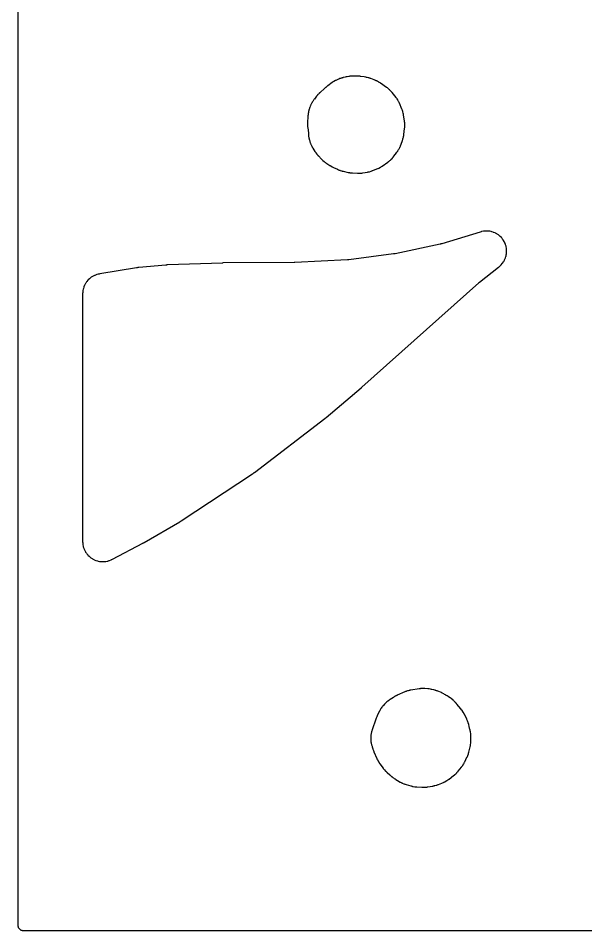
# Model space of a CAD drawing. Header units: millimetres. Extents: x 0 to 300, y 0 to 300.
# Drawn here: x -0.1 to 70.5, y -0.1 to 113.4 of the extents above; entities that cross this region are included whole.
import ezdxf

# ---------------------------------------------------------------- set-up
doc = ezdxf.new("R2010")
doc.units = ezdxf.units.MM
doc.layers.add('CUT', color=7, linetype='CONTINUOUS')

msp = doc.modelspace()

# ---------------------------------------------------------------- linework, layer by layer
at = {"layer": 'CUT'}
msp.add_lwpolyline([(298.5289, -0.0625), (1.4375, -0.0625), (0.5522, -0.0625), (0.4788, -0.0589), (0.4206, -0.0503), (0.3635, -0.036), (0.3082, -0.0162), (0.255, 0.009), (0.2046, 0.0392), (0.1573, 0.0743), (0.1137, 0.1137), (0.0743, 0.1573), (0.0392, 0.2046), (0.009, 0.255), (-0.0162, 0.3082), (-0.036, 0.3635), (-0.0503, 0.4206), (-0.0589, 0.4788), (-0.0625, 0.5522), (-0.0625, 1.4375), (-0.0625, 298.5625)], dxfattribs=at)
for points in [[(36.0052, 98.9971), (36.0084, 98.946), (36.0107, 98.9198), (36.0285, 98.7526), (36.0327, 98.7247), (36.0339, 98.7137), (36.0415, 98.6632), (36.0726, 98.5025), (36.078, 98.4775), (36.0895, 98.429), (36.0926, 98.4166), (36.1135, 98.3363), (36.1169, 98.3239), (36.1806, 98.0995), (36.1847, 98.0857), (36.2124, 97.9962), (36.2168, 97.9825), (36.2347, 97.9291), (36.2446, 97.902), (36.3118, 97.73), (36.3353, 97.6774), (36.4188, 97.5125), (36.4324, 97.4871), (36.4486, 97.4585), (36.4514, 97.4534), (36.479, 97.4051), (36.4862, 97.3928), (36.5341, 97.3134), (36.5416, 97.3013), (36.821, 96.862), (36.829, 96.8497), (36.8821, 96.7707), (36.8904, 96.7586), (36.9063, 96.7361), (36.9248, 96.7098), (36.9419, 96.6867), (37.0566, 96.539), (37.0748, 96.5167), (37.1114, 96.4741), (37.1209, 96.4632), (37.1834, 96.3937), (37.1932, 96.3831), (37.2291, 96.3451), (37.2527, 96.319), (37.2612, 96.3098), (37.6201, 95.9302), (37.6319, 95.9181), (37.7093, 95.8407), (37.7213, 95.829), (37.7691, 95.7839), (37.7942, 95.7614), (37.9613, 95.6204), (37.9876, 95.5994), (38.0401, 95.5599), (38.0537, 95.55), (38.1429, 95.4867), (38.1568, 95.4771), (38.1582, 95.4762), (38.6834, 95.1254), (38.6834, 95.1253), (38.6937, 95.1186), (38.7612, 95.0755), (38.7716, 95.069), (38.8127, 95.0439), (38.834, 95.0315), (38.9738, 94.9539), (38.9956, 94.9424), (39.0386, 94.9208), (39.0497, 94.9154), (39.1219, 94.8809), (39.1331, 94.8757), (39.624, 94.6537), (39.6253, 94.6531), (39.7254, 94.6078), (39.7396, 94.6016), (39.8319, 94.5627), (39.8462, 94.5569), (39.9022, 94.5349), (39.9312, 94.5244), (40.1213, 94.4611), (40.1507, 94.4521), (40.2087, 94.436), (40.2237, 94.4321), (40.3209, 94.4078), (40.3359, 94.4042), (40.9455, 94.2685), (40.9584, 94.2657), (41.0424, 94.249), (41.0553, 94.2465), (41.106, 94.2376), (41.132, 94.2335), (41.3017, 94.2111), (41.3279, 94.2083), (41.3792, 94.2038), (41.3923, 94.2028), (41.4777, 94.1972), (41.4909, 94.1965), (42.1111, 94.1695), (42.1269, 94.169), (42.2294, 94.1672), (42.2452, 94.1672), (42.3068, 94.1677), (42.3383, 94.1689), (42.5429, 94.1815), (42.5743, 94.1843), (42.6355, 94.1913), (42.6511, 94.1933), (42.7527, 94.2077), (42.7683, 94.2101), (43.327, 94.3042), (43.3424, 94.307), (43.4425, 94.3266), (43.4578, 94.3298), (43.4815, 94.3351), (43.4949, 94.3379), (43.5549, 94.3514), (43.5855, 94.3591), (43.7827, 94.4145), (43.8128, 94.4238), (43.8711, 94.4436), (43.886, 94.4488), (43.9822, 94.4842), (43.9969, 94.4898), (44.004, 94.4926), (44.5082, 94.6934), (44.5241, 94.7), (44.6269, 94.7444), (44.6426, 94.7514), (44.6578, 94.7585), (44.6664, 94.7622), (44.6821, 94.7693), (44.7426, 94.7976), (44.7732, 94.813), (44.969, 94.9187), (44.9987, 94.9359), (45.0556, 94.9709), (45.0585, 94.9728), (45.0732, 94.9821), (45.1678, 95.0439), (45.1822, 95.0536), (45.876, 95.5365), (45.8884, 95.5454), (45.9686, 95.6043), (45.9808, 95.6135), (46.0281, 95.6501), (46.0518, 95.6695), (46.0598, 95.6764), (46.0736, 95.6877), (46.1256, 95.733), (46.2006, 95.7974), (46.2092, 95.8056), (46.2278, 95.8218), (46.2736, 95.8661), (46.2862, 95.8796), (46.3009, 95.8939), (46.4416, 96.0459), (46.4629, 96.0702), (46.5032, 96.1187), (46.5133, 96.1313), (46.5782, 96.2139), (46.588, 96.2268), (46.8167, 96.5346), (46.9941, 96.7649), (47.003, 96.7767), (47.0596, 96.8541), (47.0682, 96.8661), (47.1011, 96.9134), (47.1174, 96.9381), (47.2176, 97.0986), (47.2463, 97.1501), (47.2524, 97.1623), (47.2785, 97.2103), (47.3572, 97.3729), (47.3689, 97.3986), (47.3905, 97.4492), (47.3959, 97.4622), (47.4299, 97.5472), (47.435, 97.5604), (47.437, 97.5657), (47.6416, 98.1142), (47.6947, 98.2566), (47.6989, 98.2679), (47.7031, 98.2795), (47.7296, 98.3551), (47.7335, 98.3668), (47.7485, 98.4126), (47.7557, 98.4362), (47.7986, 98.5884), (47.81, 98.6363), (47.8263, 98.72), (47.8284, 98.7288), (47.8358, 98.7639), (47.8482, 98.8328), (47.8511, 98.8505), (47.8682, 98.9657), (47.8706, 98.9835), (47.8714, 98.9904), (47.9589, 99.7291), (47.964, 99.7723), (47.9645, 99.7761), (47.9659, 99.789), (47.974, 99.8729), (47.9751, 99.8858), (47.9788, 99.9363), (47.9802, 99.9623), (47.9854, 100.1285), (47.9848, 100.1803), (47.9832, 100.2091), (47.9836, 100.2246), (47.9825, 100.277), (47.9717, 100.4447), (47.9694, 100.4709), (47.9639, 100.5218), (47.9623, 100.5348), (47.9513, 100.6193), (47.9495, 100.6323), (47.8248, 101.4467), (47.8228, 101.4591), (47.8087, 101.5397), (47.8064, 101.5521), (47.797, 101.6004), (47.7916, 101.625), (47.7539, 101.7819), (47.7401, 101.8303), (47.6894, 101.9836), (47.6809, 102.0073), (47.6635, 102.0533), (47.659, 102.065), (47.6284, 102.141), (47.6236, 102.1526), (47.3113, 102.8838), (47.306, 102.8959), (47.2704, 102.9742), (47.2648, 102.9862), (47.2587, 102.999), (47.256, 103.005), (47.2504, 103.0169), (47.2281, 103.0633), (47.2161, 103.0868), (47.1362, 103.2358), (47.1092, 103.2811), (47.0166, 103.4224), (47.0016, 103.4442), (46.9715, 103.486), (46.9637, 103.4966), (46.9121, 103.565), (46.904, 103.5754), (46.4019, 104.2115), (46.3927, 104.2228), (46.3325, 104.2954), (46.3231, 104.3065), (46.2858, 104.3493), (46.2662, 104.3707), (46.1372, 104.505), (46.1263, 104.5153), (46.1127, 104.5295), (46.0978, 104.5435), (46.0867, 104.555), (46.0433, 104.5957), (45.8977, 104.7193), (45.8745, 104.738), (45.8283, 104.7734), (45.8164, 104.7823), (45.7381, 104.8393), (45.7259, 104.8479), (44.9461, 105.3864), (44.9311, 105.3965), (44.8324, 105.4603), (44.8171, 105.4699), (44.7567, 105.5064), (44.7252, 105.5242), (44.7121, 105.5311), (44.6469, 105.5692), (44.6024, 105.5927), (44.5873, 105.5999), (44.5677, 105.6101), (44.499, 105.6424), (44.4848, 105.6493), (44.4724, 105.6549), (44.4249, 105.6773), (44.4025, 105.6873), (44.3581, 105.7059), (44.3468, 105.7106), (44.2725, 105.7401), (44.261, 105.7445), (44.1586, 105.7828), (43.7505, 105.9379), (43.7368, 105.9429), (43.6475, 105.9744), (43.6337, 105.9791), (43.5796, 105.9967), (43.5517, 106.0051), (43.5422, 106.0076), (43.5335, 106.0104), (43.5058, 106.0186), (43.3245, 106.067), (43.2964, 106.0738), (43.2413, 106.0858), (43.2272, 106.0887), (43.135, 106.1063), (43.1208, 106.1089), (43.1166, 106.1095), (42.928, 106.141), (42.503, 106.2118), (42.488, 106.2141), (42.39, 106.2279), (42.3749, 106.2298), (42.3159, 106.2366), (42.2856, 106.2393), (42.0883, 106.2519), (42.0579, 106.253), (41.9985, 106.2538), (41.9832, 106.2538), (41.8843, 106.2526), (41.8691, 106.2522), (41.863, 106.252), (41.3504, 106.2326), (41.2848, 106.2301), (41.2781, 106.2299), (41.2609, 106.229), (41.1494, 106.2215), (41.1322, 106.2201), (41.0654, 106.2138), (41.0313, 106.2095), (40.8104, 106.1756), (40.7766, 106.1694), (40.711, 106.1554), (40.6942, 106.1516), (40.5855, 106.1251), (40.5689, 106.1208), (40.3208, 106.0529), (40.2727, 106.0411), (40.2098, 106.0225), (40.204, 106.0209), (40.1896, 106.0168), (40.1387, 106.0015), (40.0984, 105.9896), (40.0714, 105.9809), (40.0649, 105.9786), (40.0533, 105.9748), (40.0108, 105.9621), (39.9986, 105.9582), (39.951, 105.9428), (39.9269, 105.9344), (39.7731, 105.8771), (39.726, 105.8572), (39.5887, 105.7922), (39.4906, 105.7493), (39.4742, 105.7419), (39.4106, 105.7117), (39.3784, 105.6953), (39.1731, 105.5825), (39.142, 105.5642), (39.0825, 105.5267), (39.0674, 105.5168), (38.9701, 105.4513), (38.9553, 105.441), (38.3967, 105.04), (38.3818, 105.0289), (38.2863, 104.9558), (38.2718, 104.9443), (38.1548, 104.8489), (38.1406, 104.8369), (38.0498, 104.758), (38.036, 104.7457), (37.4067, 104.164), (37.3962, 104.154), (37.3282, 104.088), (37.3178, 104.0777), (37.278, 104.0371), (37.2581, 104.0158), (37.1921, 103.9417), (37.1498, 103.8973), (37.1298, 103.8752), (37.0918, 103.8311), (37.0822, 103.8197), (37.0209, 103.7447), (37.0116, 103.7331), (36.7401, 103.3842), (36.7323, 103.3739), (36.682, 103.3063), (36.6744, 103.2958), (36.645, 103.2545), (36.6305, 103.233), (36.5401, 103.0935), (36.5138, 103.0488), (36.4864, 102.9973), (36.459, 102.9555), (36.4437, 102.931), (36.3494, 102.7716), (36.3224, 102.7205), (36.2449, 102.555), (36.223, 102.5015), (36.161, 102.3269), (36.152, 102.2995), (36.1357, 102.2454), (36.1317, 102.2315), (36.1067, 102.141), (36.103, 102.127), (36.0302, 101.8354), (36.0269, 101.8218), (36.0069, 101.733), (36.004, 101.7193), (35.9932, 101.6657), (35.9884, 101.6381), (35.9609, 101.4584), (35.9573, 101.4306), (35.9516, 101.3762), (35.9503, 101.3623), (35.9429, 101.2716), (35.9419, 101.2576), (35.8932, 100.4227), (35.8926, 100.4085), (35.8894, 100.3162), (35.889, 100.302), (35.8884, 100.2465), (35.8888, 100.2181), (35.8955, 100.0336), (35.8973, 100.0052), (35.9019, 99.9499), (35.9033, 99.9357), (35.9132, 99.8439), (35.9149, 99.8298), (35.9991, 99.1916), (36.0007, 99.1085), (36.0011, 99.0954), (36.0046, 99.0102)], [(8.0228, 47.7113), (8.0765, 47.5337), (8.0962, 47.4784), (8.167, 47.3068), (8.1921, 47.2537), (8.2793, 47.09), (8.3094, 47.0396), (8.4122, 46.8851), (8.4471, 46.8378), (8.5645, 46.6941), (8.6038, 46.6506), (8.7348, 46.519), (8.7782, 46.4795), (8.9213, 46.3614), (8.9683, 46.3263), (9.1223, 46.2227), (9.1726, 46.1924), (9.336, 46.1043), (9.3889, 46.0791), (9.5601, 46.0074), (9.6153, 45.9874), (9.7927, 45.9329), (9.8496, 45.9184), (10.0315, 45.8814), (10.0895, 45.8725), (10.2741, 45.8535), (10.3327, 45.8504), (10.5183, 45.8495), (10.5769, 45.8521), (10.7617, 45.8693), (10.8198, 45.8776), (11.002, 45.9128), (11.059, 45.9268), (11.2369, 45.9796), (11.2923, 45.9991), (11.4666, 46.07), (11.4935, 46.0818), (11.5455, 46.1059), (11.5587, 46.1123), (11.6442, 46.1547), (11.6573, 46.1613), (15.4353, 48.1501), (15.4408, 48.1531), (15.479, 48.1737), (15.4849, 48.1769), (15.5322, 48.2032), (15.5379, 48.2064), (15.5751, 48.2275), (15.5812, 48.231), (20.0102, 50.8186), (20.0167, 50.8224), (20.0618, 50.8495), (20.0687, 50.8538), (20.1245, 50.8883), (20.1312, 50.8926), (20.1749, 50.9205), (20.1821, 50.9251), (29.0625, 56.773), (29.0711, 56.7788), (29.1302, 56.8191), (29.1392, 56.8255), (29.212, 56.8771), (29.2207, 56.8835), (29.2774, 56.9254), (29.2867, 56.9323), (38.061, 63.675), (38.0663, 63.6791), (38.1023, 63.7074), (38.1079, 63.7118), (38.1524, 63.7477), (38.1578, 63.7521), (38.1926, 63.7809), (38.1983, 63.7856), (42.5747, 67.4861), (42.5777, 67.4886), (42.5981, 67.5061), (42.6012, 67.5088), (42.6266, 67.5309), (42.6296, 67.5335), (42.6495, 67.5511), (42.6528, 67.5539), (57.1653, 80.5236), (57.1697, 80.5275), (57.1799, 80.5365), (57.1843, 80.5404), (57.1949, 80.5496), (57.2003, 80.5543), (57.2131, 80.5652), (57.2185, 80.5698), (57.2249, 80.5752), (57.2304, 80.5798), (57.2434, 80.5905), (57.2489, 80.5951), (57.2518, 80.5974), (57.2584, 80.6028), (57.2739, 80.6152), (57.2806, 80.6205), (59.6383, 82.4709), (59.6499, 82.4802), (59.7242, 82.5415), (59.7355, 82.5511), (59.7793, 82.5891), (59.8013, 82.6091), (59.9386, 82.7408), (59.9794, 82.784), (60.1013, 82.9266), (60.1376, 82.9736), (60.2449, 83.1276), (60.2764, 83.1779), (60.3679, 83.3417), (60.3943, 83.3949), (60.4692, 83.567), (60.4902, 83.6225), (60.5477, 83.8012), (60.5631, 83.8585), (60.6027, 84.042), (60.6123, 84.1005), (60.6336, 84.287), (60.6374, 84.3462), (60.6401, 84.5339), (60.6381, 84.5932), (60.6222, 84.7802), (60.6143, 84.8391), (60.5801, 85.0236), (60.5664, 85.0814), (60.5141, 85.2616), (60.4948, 85.3177), (60.4249, 85.4919), (60.4001, 85.5459), (60.3134, 85.7123), (60.2834, 85.7635), (60.1807, 85.9206), (60.1458, 85.9686), (60.028, 86.1147), (59.9885, 86.1591), (59.8569, 86.2928), (59.8132, 86.333), (59.669, 86.4532), (59.6216, 86.4889), (59.4662, 86.5941), (59.4155, 86.625), (59.2505, 86.7144), (59.197, 86.7401), (59.024, 86.8127), (58.9681, 86.833), (58.7888, 86.8882), (58.7313, 86.9028), (58.5473, 86.9401), (58.4886, 86.9489), (58.3019, 86.9678), (58.2426, 86.9708), (58.0549, 86.9712), (57.9956, 86.9683), (57.8088, 86.9501), (57.7501, 86.9414), (57.5635, 86.9043), (57.5345, 86.8978), (57.4783, 86.8837), (57.4639, 86.8799), (57.371, 86.8541), (57.3567, 86.85), (52.5801, 85.3972), (52.5707, 85.3944), (52.5489, 85.388), (52.5395, 85.3854), (52.5281, 85.3821), (52.5187, 85.3796), (52.4967, 85.3737), (52.4873, 85.3712), (52.4764, 85.3684), (52.467, 85.366), (52.4449, 85.3606), (52.4354, 85.3583), (52.4238, 85.3556), (52.4143, 85.3534), (52.3921, 85.3485), (52.3826, 85.3464), (46.7762, 84.1595), (46.7691, 84.158), (46.7526, 84.1547), (46.7455, 84.1533), (46.7286, 84.15), (46.7199, 84.1483), (46.6995, 84.1446), (46.6908, 84.143), (46.6807, 84.1412), (46.6719, 84.1397), (46.6515, 84.1364), (46.6427, 84.135), (46.6382, 84.1343), (46.6278, 84.1328), (46.6035, 84.1293), (46.5931, 84.1279), (41.0372, 83.4029), (41.0299, 83.402), (41.013, 83.4), (41.0058, 83.3991), (40.9885, 83.3971), (40.9796, 83.3962), (40.9589, 83.394), (40.95, 83.3931), (40.9397, 83.3922), (40.9307, 83.3914), (40.9099, 83.3896), (40.9009, 83.3889), (40.8964, 83.3886), (40.8858, 83.3879), (40.8611, 83.3863), (40.8505, 83.3857), (34.3269, 83.0588), (34.3133, 83.0582), (34.2993, 83.0576), (34.2946, 83.0575), (34.2832, 83.057), (34.2783, 83.0569), (34.2726, 83.0567), (34.2676, 83.0566), (34.2561, 83.0563), (34.2518, 83.0562), (34.2426, 83.056), (34.2293, 83.0559), (34.2234, 83.0558), (25.4271, 83.0007), (25.423, 83.0007), (25.3942, 83.0003), (25.3898, 83.0002), (25.3539, 82.9995), (25.3496, 82.9994), (25.3212, 82.9986), (25.3166, 82.9984), (18.4935, 82.7558), (18.4857, 82.7555), (18.4309, 82.7528), (18.4225, 82.7524), (18.3543, 82.7481), (18.346, 82.7475), (18.2921, 82.7434), (18.2833, 82.7426), (14.9094, 82.4336), (14.9065, 82.4333), (14.8962, 82.4323), (14.8245, 82.4245), (14.8134, 82.4232), (14.7243, 82.4118), (14.7135, 82.4103), (14.6432, 82.4), (14.6317, 82.3982), (10.0906, 81.6432), (10.0757, 81.6406), (9.9796, 81.6221), (9.9649, 81.6191), (9.9074, 81.6065), (9.8781, 81.5993), (9.6918, 81.5487), (9.6346, 81.5301), (9.4568, 81.462), (9.4017, 81.4376), (9.2316, 81.3521), (9.1792, 81.3223), (9.0185, 81.2202), (8.9694, 81.1853), (8.8198, 81.0675), (8.7744, 81.028), (8.6373, 80.8958), (8.5961, 80.8518), (8.473, 80.7066), (8.4364, 80.6587), (8.3285, 80.5018), (8.2969, 80.4506), (8.2053, 80.2837), (8.179, 80.2295), (8.1045, 80.0542), (8.0838, 79.9977), (8.0273, 79.8159), (8.0123, 79.7575), (7.9743, 79.5709), (7.9653, 79.5114), (7.9459, 79.3193), (7.9437, 79.2893), (7.9407, 79.2305), (7.9401, 79.2155), (7.9377, 79.1176), (7.9375, 79.1025), (7.9375, 79.0958), (7.9375, 48.4069), (7.9377, 48.3922), (7.94, 48.2968), (7.9406, 48.2822), (7.9434, 48.2249), (7.9455, 48.1956), (7.9639, 48.0084), (7.9725, 47.9503), (8.0086, 47.7683)], [(44.019, 22.5401), (44.0777, 22.3733), (44.0853, 22.353), (44.1369, 22.2218), (44.1452, 22.2018), (44.5151, 21.3527), (44.5218, 21.3378), (44.5669, 21.2416), (44.574, 21.2269), (44.6027, 21.1699), (44.6181, 21.141), (44.7236, 20.9568), (44.7406, 20.9288), (44.7753, 20.8753), (44.7843, 20.8617), (44.8445, 20.7741), (44.8539, 20.7607), (44.8579, 20.7552), (44.8855, 20.7149), (44.8959, 20.7003), (45.2959, 20.152), (45.3061, 20.1386), (45.3731, 20.0519), (45.3836, 20.0387), (45.3939, 20.0262), (45.4267, 19.986), (45.4484, 19.9608), (45.5938, 19.8015), (45.6168, 19.7775), (45.6631, 19.7322), (45.6751, 19.7207), (45.6931, 19.704), (45.6949, 19.7023), (45.7071, 19.6907), (45.7873, 19.6166), (45.7999, 19.6053), (46.1063, 19.3378), (46.3083, 19.1605), (46.3196, 19.1508), (46.3432, 19.1311), (46.3521, 19.1236), (46.3892, 19.0927), (46.3939, 19.0888), (46.395, 19.0879), (46.4249, 19.0631), (46.4362, 19.0539), (46.4808, 19.0186), (46.5041, 19.0011), (46.5658, 18.9571), (46.658, 18.891), (46.682, 18.8746), (46.7297, 18.8437), (46.742, 18.836), (46.7555, 18.8277), (46.7596, 18.8251), (46.772, 18.8174), (46.8526, 18.7684), (46.8651, 18.761), (47.0694, 18.6435), (47.4229, 18.4386), (47.4378, 18.4302), (47.5349, 18.3776), (47.5499, 18.3697), (47.5682, 18.3605), (47.569, 18.36), (47.5844, 18.352), (47.6447, 18.3218), (47.6761, 18.3072), (47.8824, 18.2183), (47.9145, 18.2056), (47.9779, 18.1825), (47.9943, 18.1768), (48.003, 18.1739), (48.0198, 18.1678), (48.0362, 18.1621), (48.1437, 18.1267), (48.1604, 18.1215), (48.7401, 17.9487), (48.7571, 17.9439), (48.8683, 17.9143), (48.8854, 17.91), (48.921, 17.9017), (48.955, 17.8936), (48.9891, 17.8865), (49.2123, 17.847), (49.2468, 17.842), (49.3144, 17.834), (49.3317, 17.8322), (49.4447, 17.8223), (49.4621, 17.821), (50.087, 17.7842), (50.0898, 17.7841), (50.1069, 17.7833), (50.2181, 17.7799), (50.2353, 17.7797), (50.3021, 17.7795), (50.3363, 17.7805), (50.5585, 17.7928), (50.5926, 17.7957), (50.659, 17.8032), (50.676, 17.8053), (50.6887, 17.8071), (50.6992, 17.8084), (50.716, 17.8106), (50.8254, 17.8265), (50.8422, 17.8292), (51.151, 17.8832), (51.4338, 17.9316), (51.4507, 17.9348), (51.4825, 17.9411), (51.4847, 17.9415), (51.5011, 17.9447), (51.6076, 17.9663), (51.6239, 17.9699), (51.6874, 17.9847), (51.7197, 17.9932), (51.9281, 18.0541), (51.9599, 18.0644), (52.0214, 18.0861), (52.0371, 18.0919), (52.1384, 18.131), (52.1539, 18.1373), (52.1565, 18.1384), (52.7751, 18.397), (52.7752, 18.397), (52.7867, 18.4019), (52.861, 18.4348), (52.8724, 18.44), (52.9167, 18.4608), (52.9392, 18.4718), (53.0816, 18.5459), (53.125, 18.5708), (53.1409, 18.5808), (53.1611, 18.5914), (53.2043, 18.6163), (53.3394, 18.702), (53.3602, 18.7158), (53.4002, 18.7436), (53.4104, 18.7509), (53.476, 18.7985), (53.4861, 18.8059), (54.0494, 19.2328), (54.0629, 19.2431), (54.0726, 19.2506), (54.1353, 19.3002), (54.1449, 19.3079), (54.1819, 19.3384), (54.2006, 19.3545), (54.318, 19.4596), (54.3532, 19.4939), (54.4407, 19.5862), (54.4438, 19.5894), (54.446, 19.5918), (54.4616, 19.6083), (54.4634, 19.6103), (54.4939, 19.6423), (54.5105, 19.6605), (54.5421, 19.6965), (54.5501, 19.7059), (54.6015, 19.7669), (54.6093, 19.7764), (55.0351, 20.3041), (55.0454, 20.3173), (55.1115, 20.4041), (55.1215, 20.4176), (55.1597, 20.4707), (55.1785, 20.4985), (55.2955, 20.6824), (55.3127, 20.7112), (55.3448, 20.7683), (55.3525, 20.7825), (55.3643, 20.8037), (55.3723, 20.8185), (55.4226, 20.9148), (55.4301, 20.9298), (55.7142, 21.5126), (55.7213, 21.5277), (55.766, 21.6265), (55.7727, 21.6417), (55.7979, 21.7017), (55.81, 21.7328), (55.8827, 21.9369), (55.893, 21.9687), (55.9114, 22.0311), (55.9159, 22.0471), (55.9436, 22.1519), (55.9476, 22.1681), (55.9483, 22.1708), (56.1007, 22.8188), (56.1028, 22.8278), (56.1036, 22.8311), (56.1073, 22.8478), (56.1297, 22.9572), (56.1329, 22.9741), (56.1445, 23.0402), (56.1495, 23.0742), (56.1754, 23.2959), (56.1784, 23.3301), (56.1824, 23.397), (56.1831, 23.4142), (56.1865, 23.5258), (56.1868, 23.543), (56.1879, 24.1363), (56.1877, 24.1543), (56.1843, 24.2716), (56.1836, 24.2897), (56.1817, 24.3212), (56.1812, 24.3326), (56.1769, 24.4034), (56.1736, 24.4397), (56.1449, 24.6744), (56.1394, 24.7104), (56.1265, 24.7802), (56.1229, 24.7981), (56.1209, 24.8073), (56.1181, 24.822), (56.1145, 24.8397), (56.0894, 24.9542), (56.0852, 24.9717), (55.9896, 25.352), (55.9313, 25.5872), (55.9273, 25.6023), (55.9002, 25.7005), (55.8959, 25.7155), (55.8898, 25.7355), (55.8865, 25.7468), (55.8805, 25.766), (55.8781, 25.774), (55.8775, 25.7758), (55.8679, 25.8069), (55.8575, 25.8374), (55.8192, 25.9411), (55.7854, 26.0346), (55.7737, 26.0647), (55.7491, 26.1227), (55.7427, 26.1374), (55.6992, 26.2328), (55.6924, 26.2474), (55.3906, 26.8658), (55.3824, 26.882), (55.3276, 26.9862), (55.3189, 27.0021), (55.2841, 27.0636), (55.2671, 27.0917), (55.2634, 27.0984), (55.2443, 27.1298), (55.1146, 27.3303), (55.0937, 27.3605), (55.0511, 27.4182), (55.04, 27.4328), (54.9661, 27.5267), (54.9545, 27.541), (54.4698, 28.12), (54.4617, 28.1294), (54.4087, 28.1902), (54.4005, 28.1994), (54.3679, 28.2352), (54.3508, 28.2532), (54.3468, 28.2573), (54.3036, 28.3067), (54.2949, 28.3165), (54.2604, 28.3544), (54.2423, 28.3734), (54.1222, 28.4941), (54.1033, 28.5123), (54.0656, 28.547), (54.0558, 28.5557), (53.9919, 28.6121), (53.982, 28.6206), (53.7579, 28.8095), (53.7442, 28.8207), (53.6539, 28.8924), (53.6398, 28.9032), (53.5843, 28.9446), (53.5553, 28.965), (53.3627, 29.0917), (53.3325, 29.1103), (53.2725, 29.1449), (53.257, 29.1535), (53.1555, 29.2082), (53.1397, 29.2163), (53.0266, 29.2729), (52.9368, 29.3339), (52.9223, 29.3434), (52.8652, 29.3799), (52.8354, 29.3977), (52.6384, 29.5079), (52.6076, 29.524), (52.5467, 29.5536), (52.5309, 29.5609), (52.428, 29.6073), (52.412, 29.6142), (52.2326, 29.6888), (52.2156, 29.6956), (52.1045, 29.7378), (52.0873, 29.7441), (52.0199, 29.7674), (51.985, 29.7783), (51.9027, 29.8013), (51.8169, 29.832), (51.7821, 29.8433), (51.7137, 29.8632), (51.6961, 29.868), (51.5812, 29.8977), (51.5635, 29.902), (51.3368, 29.9532), (51.3167, 29.9574), (51.1855, 29.9823), (51.1653, 29.9858), (50.9997, 30.0115), (50.9794, 30.0143), (50.8468, 30.0302), (50.8264, 30.0323), (50.4927, 30.0608), (50.4803, 30.0617), (50.4001, 30.0669), (50.3878, 30.0676), (50.3395, 30.0697), (50.3148, 30.0703), (50.1563, 30.0707), (50.1068, 30.0688), (49.9488, 30.0562), (49.9242, 30.0537), (49.8762, 30.0479), (49.864, 30.0463), (49.7844, 30.035), (49.7722, 30.0331), (48.7205, 29.8611), (48.7081, 29.859), (48.6277, 29.8441), (48.6154, 29.8416), (48.5673, 29.8317), (48.5427, 29.8261), (48.3863, 29.7868), (48.3381, 29.7725), (48.1855, 29.7203), (48.1618, 29.7116), (48.1524, 29.708), (48.1343, 29.7013), (48.0886, 29.6834), (48.0769, 29.6787), (48.0014, 29.6474), (47.9899, 29.6424), (47.0376, 29.2231), (47.0257, 29.2177), (46.9484, 29.1816), (46.9482, 29.1815), (46.9442, 29.1797), (46.9326, 29.1741), (46.8878, 29.1521), (46.8651, 29.1404), (46.7192, 29.0609), (46.697, 29.0482), (46.6542, 29.0224), (46.6433, 29.0157), (46.5731, 28.9714), (46.5623, 28.9645), (46.1624, 28.7001), (46.1487, 28.6908), (46.0606, 28.6289), (46.0472, 28.6192), (46.0311, 28.6073), (46.0137, 28.5956), (46.0034, 28.5886), (45.9372, 28.5423), (45.9271, 28.5351), (45.8879, 28.5064), (45.8681, 28.4913), (45.7435, 28.3921), (45.7059, 28.3595), (45.5899, 28.2503), (45.5721, 28.2328), (45.5382, 28.1981), (45.5296, 28.1891), (45.4743, 28.1302), (45.4659, 28.121), (45.274, 27.9078), (45.2649, 27.8974), (45.2062, 27.829), (45.1973, 27.8184), (45.163, 27.7765), (45.1459, 27.7547), (45.0398, 27.6122), (45.0088, 27.5663), (44.9163, 27.4147), (44.9024, 27.3907), (44.8764, 27.3432), (44.8699, 27.331), (44.8284, 27.251), (44.8222, 27.2387), (44.556, 26.6952), (44.5477, 26.6775), (44.4957, 26.562), (44.488, 26.5441), (44.4275, 26.3972), (44.4204, 26.379), (44.376, 26.2604), (44.3695, 26.242), (43.9223, 24.9168), (43.9172, 24.9012), (43.8859, 24.7992), (43.8813, 24.7834), (43.8642, 24.7217), (43.8563, 24.6898), (43.8106, 24.4815), (43.8044, 24.4493), (43.7941, 24.386), (43.7917, 24.3698), (43.7805, 24.287), (43.7773, 24.2575), (43.7764, 24.2467), (43.7714, 24.2084), (43.7698, 24.195), (43.7636, 24.1367), (43.7621, 24.121), (43.7597, 24.0909), (43.7596, 24.0902), (43.7547, 24.0307), (43.7546, 24.0272), (43.7539, 24.0184), (43.7528, 24.0026), (43.7495, 23.9409), (43.7487, 23.9093), (43.7486, 23.8423), (43.7486, 23.8419), (43.7486, 23.8412), (43.7485, 23.7064), (43.7517, 23.6432), (43.7729, 23.4414), (43.777, 23.41), (43.7867, 23.349), (43.7894, 23.3334), (43.8062, 23.243), (43.8123, 23.2142), (43.8298, 23.1404), (43.8331, 23.1272), (43.8465, 23.0757), (43.854, 23.0495), (43.9065, 22.8804), (43.9152, 22.8546), (43.9332, 22.8045), (43.938, 22.7918), (43.9564, 22.7441), (43.9641, 22.716), (43.9702, 22.6952), (44.0122, 22.5607)]]:
    msp.add_lwpolyline(points, close=True, dxfattribs=at)

doc.saveas('drawing.dxf')
